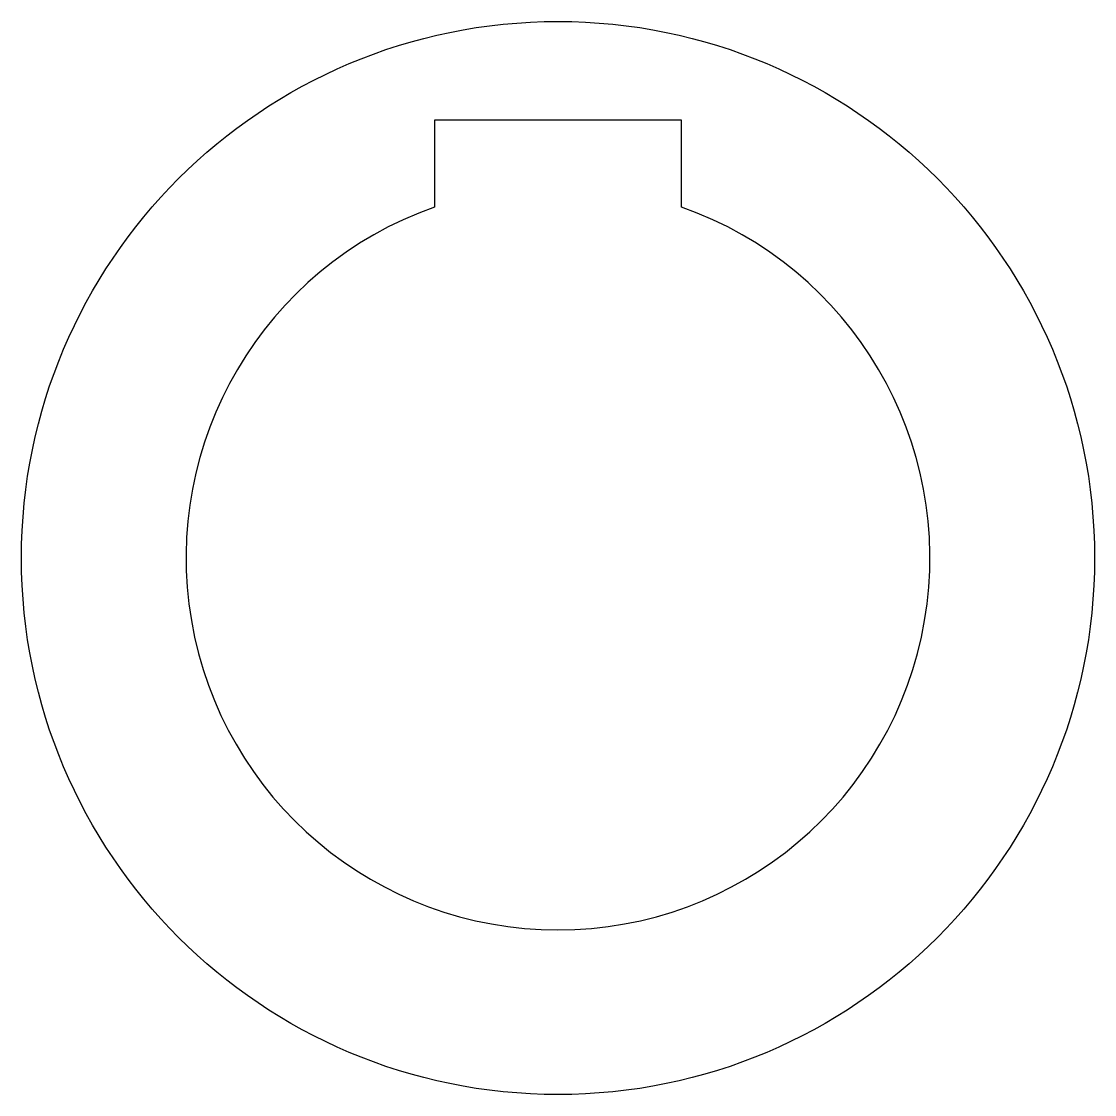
# Model space of a CAD drawing. Extents: x 328.4 to 393.6, y 322.8 to 388.
import ezdxf

# ---------------------------------------------------------------- set-up
doc = ezdxf.new("R2010")
doc.units = 0
doc.linetypes.add('SLD-CONTINUA', pattern=[0])
doc.layers.get('0').update_dxf_attribs({"linetype": 'CONTINUOUS'})

msp = doc.modelspace()

# ---------------------------------------------------------------- linework, layer by layer
at = {"color": 7, "linetype": 'SLD-CONTINUA'}
for p, q in [((368.497, 382.012), (353.497, 382.012)), ((353.497, 382.012), (353.497, 376.731)), ((368.497, 376.731), (368.497, 382.012))]:
    msp.add_line(p, q, dxfattribs=at)
msp.add_circle((360.997, 355.412), 32.6, dxfattribs=at)
msp.add_arc((360.997, 355.412), 22.6, 109.38161, 70.61839, dxfattribs=at)

doc.saveas('drawing.dxf')
